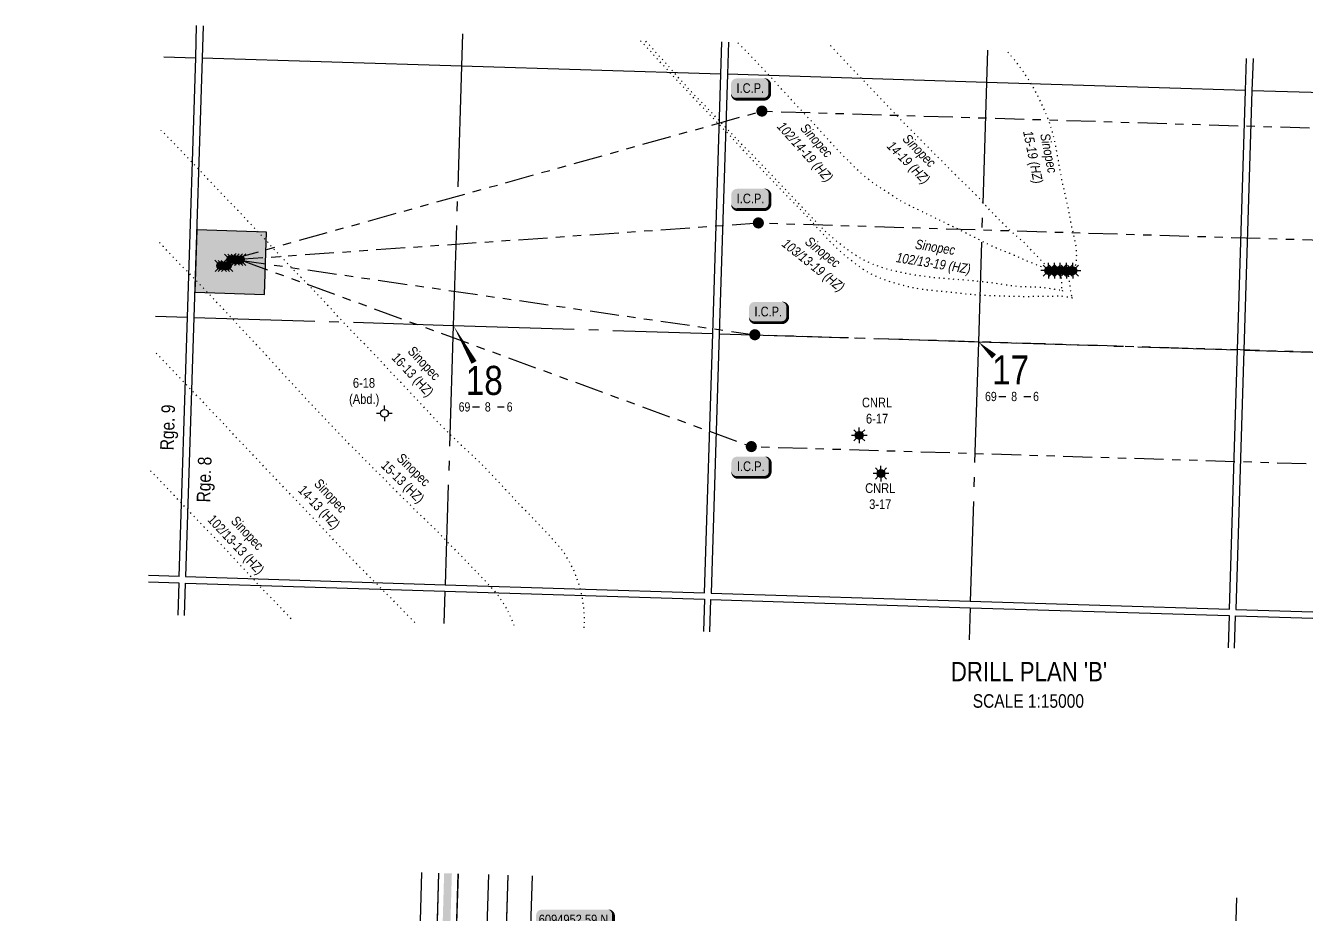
# Model space of a CAD drawing. Extents: x 353684 to 362846, y 6089656 to 6096169.
# Drawn here: x 357440 to 358764, y 6095050 to 6095968 of the extents above; entities that cross this region are included whole.
import ezdxf
from ezdxf.enums import TextEntityAlignment as Align

# ---------------------------------------------------------------- set-up
doc = ezdxf.new("R2010")
doc.units = 0
doc.header["$LTSCALE"] = 5
for name, pattern in [('foc-DOT', [1, 0.2, -0.8]), ('foc-DRILLPATH', [14.75, 6, -1.75, 1.75, -1.75, 1.75, -1.75]), ('foc-QUARTERLINE', [33, 25, -3, 2, -3])]:
    doc.linetypes.add(name, pattern=pattern)
for name, color, linetype in [('10', 1, 'Continuous'), ('9', 3, 'Continuous'), ('ABADATA-DRILL', 8, 'foc-DOT'), ('ABADATA-DRILL-T', 8, 'Continuous'), ('AS-ROADS', 254, 'Continuous'), ('C-RW', 13, 'Continuous'), ('CG-NOTES', 7, 'Continuous'), ('D-TXT', 6, 'Continuous'), ('DETAIL-T', 7, 'Continuous'), ('DRILL-T', 8, 'Continuous'), ('F-RW', 190, 'Continuous'), ('L-MON', 1, 'Continuous'), ('L-QSEC', 8, 'foc-QUARTERLINE'), ('L-SEC', 7, 'Continuous'), ('L-SECLBL', 7, 'Continuous'), ('P-PDRILLPATH', 12, 'foc-DRILLPATH'), ('P-PROPOSED', 10, 'Continuous'), ('P-PROPOSED-H', 21, 'Continuous')]:
    doc.layers.add(name, color=color, linetype=linetype)
doc.styles.add('80', font='ARIALN.TTF', dxfattribs={"height": 10})
doc.styles.add('80CG', font='ARIALN.TTF', dxfattribs={"height": 10})
doc.styles.add('80L', font='ARIALN.TTF', dxfattribs={"height": 10})
doc.styles.add('SIMPLEX', font='ARIALN.TTF')

# ---------------------------------------------------------------- blocks, each defined once
blk = doc.blocks.new('WC')
at = {"layer": 'L-MON'}
h = blk.add_hatch(color=255, dxfattribs=at)
h.dxf.hatch_style = 1
edge = h.paths.add_edge_path()
edge.add_arc((0, 0), 0.9, 0, 360)
at = {"layer": 'L-MON', "color": 240, "flags": 128}
for points in [[(-0.62, 0.5), (-1.23, 1.12)], [(0.52, 0.61), (1.13, 1.21)], [(-1.18, -1.18), (-0.56, -0.57)], [(1.16, -1.18), (0.56, -0.57)]]:
    blk.add_lwpolyline(points, dxfattribs=at)
at = {"layer": 'L-MON', "color": 240}
for radius in [0.8, 0.373]:
    blk.add_circle((0, 0), radius, dxfattribs=at)
blk = doc.blocks.new('plbh')
at = {"layer": 'L-MON'}
h = blk.add_hatch(color=255, dxfattribs=at)
h.dxf.hatch_style = 1
edge = h.paths.add_edge_path()
edge.add_arc((0, 0), 1.16, 0, 360)
h = blk.add_hatch(color=256, dxfattribs=at)
h.dxf.hatch_style = 1
h.paths.add_polyline_path([(-0.96, 0, 1), (0.96, 0, 1)])
h.paths.add_polyline_path([(0.91, 0, -1), (-0.91, 0, -1)], flags=16)
h.paths.add_polyline_path([(0.45, 0, -1), (-0.45, 0, -1)], flags=0)
h = blk.add_hatch(color=256, dxfattribs=at)
h.dxf.hatch_style = 1
h.paths.add_polyline_path([(-0.45, 0, 1), (0.45, 0, 1)])
h.paths.add_polyline_path([(0.4, 0, -1), (-0.4, 0, -1)], flags=16)
at = {"layer": 'L-MON', "color": 240}
for radius in [0.96, 0.91, 0.45, 0.4]:
    blk.add_circle((0, 0), radius, dxfattribs=at)
blk = doc.blocks.new('GAS')
h = blk.add_hatch(color=255)
h.dxf.hatch_style = 1
edge = h.paths.add_edge_path()
edge.add_arc((0, 0), 0.9, 0, 360)
for p, q in [((-0.81, 0), (-1.62, 0)), ((-0.57, 0.57), (-1.14, 1.14)), ((0, 0.81), (0, 1.62)), ((0.57, 0.57), (1.14, 1.14)), ((1.62, 0), (0.81, 0)), ((-0.57, -0.57), (-1.14, -1.14)), ((0, -0.81), (0, -1.62)), ((1.14, -1.14), (0.57, -0.57))]:
    blk.add_line(p, q)
blk.add_circle((0, 0), 0.8)
blk = doc.blocks.new('Gabd')
for p, q in [((-0.81, 0), (-1.62, 0)), ((0, 0.81), (0, 1.62)), ((1.62, 0), (0.81, 0)), ((0, -0.81), (0, -1.62))]:
    blk.add_line(p, q)
blk.add_circle((0, 0), 0.8)
blk = doc.blocks.new('L-SECLBL')
at = {"layer": '9', "color": 7}
for p, q in [((-5.1, -27.8), (-12.3, -27.8)), ((20.7, -27.8), (13.5, -27.8))]:
    blk.add_line(p, q, dxfattribs=at)
at = {"layer": '10', "color": 2, "style": 'SIMPLEX'}
blk.add_attdef('SEC', text='', height=30, dxfattribs=at).set_placement((0, 0), align=Align.MIDDLE)
at = {"layer": '10', "color": 5, "style": '80L'}
blk.add_attdef('TWP', text='', height=9.5, dxfattribs=at).set_placement((-14.4, -27.4), align=Align.MIDDLE_RIGHT)
blk.add_attdef('RGE', text='', height=9.5, dxfattribs=at).set_placement((3.6, -27.4), align=Align.MIDDLE_CENTER)
blk.add_attdef('MER', text='', height=9.5, dxfattribs=at).set_placement((23.2, -27.4), align=Align.MIDDLE_LEFT)
blk = doc.blocks.new('*U69')
h = blk.add_hatch(color=254)
edge = h.paths.add_edge_path()
edge.add_line((-14, -11.5), (14, -11.5))
edge.add_arc((14, -5.5), 6, 270, 360)
edge.add_line((20, -5.5), (20, 4))
edge.add_arc((14, 4), 6, 0, 90)
edge.add_line((14, 10), (-14, 10))
edge.add_arc((-14, 4), 6, 90, 180)
edge.add_line((-20, 4), (-20, -5.5))
edge.add_arc((-14, -5.5), 6, 180, 270)
at = {"color": 1, "flags": 128}
blk.add_lwpolyline([(-18.6, -4.6, 0, 10, 0), (0, 0, 5, 5, 0)], format="xyseb", dxfattribs=at)
blk.add_lwpolyline([(-14, -11.5, 3, 3, 0), (14, -11.5, 3, 3, 0.414214), (20, -5.5, 3, 3, 0), (20, 4, 3, 0, 0.414214), (14, 10, 0, 0, 0), (-14, 10, 0, 0, 0.414214), (-20, 4, 0, 0, 0), (-20, -5.5, 0, 3, 0.414214)], format="xyseb", close=True, dxfattribs=at)
at = {"color": 1, "style": '80'}
blk.add_attdef('ENTER_TEXT_001', (-36, -5), '', height=10, dxfattribs=at)
blk = doc.blocks.new('*U86')
h = blk.add_hatch(color=254)
edge = h.paths.add_edge_path()
edge.add_line((-34, -28.5), (34, -28.5))
edge.add_arc((34, -22.5), 6, 270, 360)
edge.add_line((40, -22.5), (40, 21))
edge.add_arc((34, 21), 6, 0, 90)
edge.add_line((34, 27), (-34, 27))
edge.add_arc((-34, 21), 6, 90, 180)
edge.add_line((-40, 21), (-40, -22.5))
edge.add_arc((-34, -22.5), 6, 180, 270)
at = {"color": 1, "flags": 128}
blk.add_lwpolyline([(-34, -28.5, 3, 3, 0), (34, -28.5, 3, 3, 0.414214), (40, -22.5, 3, 3, 0), (40, 21, 3, 0, 0.414214), (34, 27, 0, 0, 0), (-34, 27, 0, 0, 0.414214), (-40, 21, 0, 0, 0), (-40, -22.5, 0, 3, 0.414214)], format="xyseb", close=True, dxfattribs=at)
blk.add_lwpolyline([(-144.8, -75.3, 0, 10, 0), (0, 0, 5, 5, 0)], format="xyseb", dxfattribs=at)
at = {"color": 1, "style": '80'}
blk.add_attdef('ENTER_TEXT_001', (-36, -5), '', height=10, dxfattribs=at)

msp = doc.modelspace()

# ---------------------------------------------------------------- hatches: boundary and pattern name
at = {"layer": 'P-PROPOSED-H'}
h = msp.add_hatch(color=256, dxfattribs=at)
h.dxf.hatch_style = 1
h.paths.add_polyline_path([(357615.1, 6095692.874), (357687.279, 6095690.597), (357689.311, 6095755.082), (357617.133, 6095757.359)])

# ---------------------------------------------------------------- linework, layer by layer
at = {"layer": 'ABADATA-DRILL', "flags": 128}
for points in [[(358516.777, 6095715.278), (358516.777, 6095715.278), (358516.778, 6095715.298), (358516.752, 6095715.322), (358516.698, 6095715.407), (358516.673, 6095715.574), (358516.621, 6095715.723), (358516.69, 6095715.68), (358516.659, 6095715.351), (358516.479, 6095715.127), (358516.31, 6095715.052), (358516.056, 6095714.946), (358515.83, 6095714.857), (358515.678, 6095714.795), (358515.675, 6095714.812), (358515.772, 6095714.899), (358515.841, 6095714.98), (358515.963, 6095715.146), (358516.088, 6095715.306), (358516.22, 6095715.488), (358516.321, 6095715.745), (358516.365, 6095715.974), (358516.388, 6095715.95), (358516.418, 6095715.756), (358516.494, 6095715.19), (358516.671, 6095714.11), (358516.999, 6095712.856), (358517.223, 6095712.246), (358517.464, 6095711.624), (358517.712, 6095710.916), (358517.95, 6095710.102), (358518.127, 6095709.263), (358518.241, 6095708.532), (358518.358, 6095707.791), (358518.485, 6095706.927), (358518.637, 6095706.028), (358518.793, 6095705.16), (358518.926, 6095704.275), (358519.007, 6095703.349), (358519.038, 6095702.398), (358519.095, 6095701.469), (358519.258, 6095700.58), (358519.447, 6095699.687), (358519.593, 6095698.712), (358519.73, 6095697.764), (358519.867, 6095696.909), (358520.022, 6095696.081), (358520.223, 6095695.271), (358520.438, 6095694.447), (358520.619, 6095693.617), (358520.739, 6095692.76), (358520.838, 6095691.896), (358520.96, 6095691.092), (358521.069, 6095690.292), (358521.162, 6095689.442), (358521.255, 6095688.662), (358521.347, 6095688.079), (358521.447, 6095687.655), (358521.576, 6095687.418), (358521.744, 6095687.349), (358521.942, 6095687.28), (358522.124, 6095687.131), (358522.242, 6095686.96), (358522.278, 6095686.826), (358522.231, 6095686.711), (358522.165, 6095686.636), (358522.099, 6095686.541), (358522.124, 6095686.487), (358522.198, 6095686.488), (358522.2, 6095686.475), (358522.126, 6095686.427), (358522.082, 6095686.422), (358522.087, 6095686.475), (358522.163, 6095686.549), (358522.159, 6095686.526), (358522.089, 6095686.435), (358522.294, 6095686.485), (358522.336, 6095686.537), (358522.336, 6095686.541), (358522.304, 6095686.595), (358522.22, 6095686.688), (358522.138, 6095686.824), (358522.072, 6095686.949), (358521.964, 6095687.029), (358521.756, 6095687.089), (358521.434, 6095687.142), (358521.006, 6095687.192), (358520.467, 6095687.242), (358519.862, 6095687.311), (358519.169, 6095687.426), (358518.323, 6095687.583), (358517.345, 6095687.773), (358516.252, 6095688.001), (358515.049, 6095688.245), (358513.702, 6095688.477), (358512.237, 6095688.656), (358510.662, 6095688.755), (358508.999, 6095688.78), (358507.187, 6095688.75), (358505.254, 6095688.68), (358503.224, 6095688.603), (358501.087, 6095688.53), (358498.895, 6095688.481), (358496.604, 6095688.476), (358494.19, 6095688.515), (358491.714, 6095688.562), (358489.183, 6095688.574), (358486.631, 6095688.533), (358484.015, 6095688.488), (358481.344, 6095688.418), (358478.613, 6095688.32), (358475.826, 6095688.246), (358472.968, 6095688.235), (358470.142, 6095688.294), (358464.808, 6095688.456), (358463.148, 6095688.508), (358460.259, 6095688.578), (358457.323, 6095688.626), (358454.383, 6095688.684), (358451.348, 6095688.772), (358448.273, 6095688.882), (358445.201, 6095688.991), (358442.133, 6095689.096), (358439.045, 6095689.199), (358435.897, 6095689.31), (358432.779, 6095689.418), (358429.638, 6095689.536), (358426.558, 6095689.695), (358423.41, 6095689.92), (358420.26, 6095690.191), (358417.098, 6095690.51), (358410.803, 6095691.186), (358407.625, 6095691.519), (358404.461, 6095691.851), (358401.267, 6095692.197), (358398.142, 6095692.534), (358395.008, 6095692.859), (358391.799, 6095693.186), (358388.601, 6095693.502), (358385.416, 6095693.815), (358382.221, 6095694.138), (358379.039, 6095694.45), (358372.631, 6095695.14), (358366.284, 6095695.992), (358359.95, 6095697.033), (358353.703, 6095698.271), (358347.496, 6095699.759), (358341.289, 6095701.443), (358335.222, 6095703.252), (358329.175, 6095705.275), (358323.19, 6095707.559), (358320.228, 6095708.819), (358317.318, 6095710.147), (358311.637, 6095713.105), (358306.239, 6095716.458), (358300.98, 6095720.104), (358295.864, 6095723.875), (358290.909, 6095727.851), (358286.052, 6095731.978), (358281.253, 6095736.149), (358276.55, 6095740.528), (358272.013, 6095745.098), (358267.588, 6095749.721), (358263.19, 6095754.357), (358258.869, 6095759.104), (358254.629, 6095763.892), (358250.323, 6095768.668), (358245.952, 6095773.323), (358237.076, 6095782.474), (358232.609, 6095787.058), (358228.174, 6095791.659), (358223.735, 6095796.273), (358219.312, 6095800.863), (358214.871, 6095805.5), (358210.462, 6095810.086), (358205.989, 6095814.681), (358201.524, 6095819.292), (358197.095, 6095823.899), (358192.611, 6095828.561), (358188.203, 6095833.18), (358183.81, 6095837.883), (358179.466, 6095842.624), (358175.128, 6095847.368), (358170.775, 6095852.075), (358166.489, 6095856.638), (358162.031, 6095861.279), (358157.586, 6095865.896), (358153.125, 6095870.554), (358148.747, 6095875.096), (358144.341, 6095879.679), (358139.946, 6095884.304), (358135.522, 6095888.954), (358131.052, 6095893.616), (358126.683, 6095898.237), (358122.276, 6095902.89), (358117.852, 6095907.547), (358113.501, 6095912.188), (358109.132, 6095916.9), (358104.75, 6095921.615), (358100.401, 6095926.333), (358096.079, 6095931.046), (358091.714, 6095935.781), (358087.379, 6095940.499), (358083.033, 6095945.203), (358078.631, 6095949.899), (358074.495, 6095954.313)], [(358510.077, 6095715.412), (358510.077, 6095715.412), (358510.088, 6095715.442), (358510.099, 6095715.475), (358510.091, 6095715.542), (358510.067, 6095715.716), (358510.016, 6095715.908), (358509.888, 6095716.098), (358509.742, 6095716.31), (358509.616, 6095716.44), (358509.491, 6095716.411), (358509.416, 6095716.253), (358509.338, 6095715.985), (358509.3, 6095715.73), (358509.378, 6095715.554), (358509.548, 6095715.355), (358509.808, 6095715.107), (358510.002, 6095714.911), (358510.103, 6095714.841), (358510.158, 6095714.809), (358510.175, 6095714.799), (358510.214, 6095714.781), (358510.25, 6095714.76), (358510.289, 6095714.722), (358510.324, 6095714.647), (358510.356, 6095714.5), (358510.392, 6095714.272), (358510.416, 6095713.974), (358510.434, 6095713.59), (358510.457, 6095713.136), (358510.502, 6095712.564), (358510.554, 6095711.872), (358510.612, 6095711.15), (358510.653, 6095710.432), (358510.638, 6095709.642), (358510.61, 6095708.849), (358510.606, 6095708.089), (358510.636, 6095707.341), (358510.653, 6095706.59), (358510.656, 6095705.816), (358510.671, 6095705.042), (358510.711, 6095704.27), (358510.78, 6095703.501), (358510.861, 6095702.772), (358510.96, 6095702.101), (358511.05, 6095701.455), (358511.07, 6095700.801), (358511.042, 6095700.115), (358511.028, 6095699.348), (358511.043, 6095698.547), (358511.085, 6095697.759), (358511.101, 6095696.998), (358511.118, 6095696.354), (358511.172, 6095695.845), (358511.252, 6095695.416), (358511.36, 6095695.139), (358511.497, 6095695.028), (358511.64, 6095694.9), (358511.772, 6095694.659), (358511.896, 6095694.362), (358512.026, 6095694.128), (358512.165, 6095693.977), (358512.299, 6095693.899), (358512.428, 6095693.878), (358512.478, 6095693.967), (358512.496, 6095694.12), (358512.39, 6095694.26), (358512.238, 6095694.298), (358512.122, 6095694.335), (358512.08, 6095694.48), (358512.099, 6095694.652), (358511.904, 6095694.825), (358511.547, 6095694.906), (358511.358, 6095694.846), (358511.335, 6095694.75), (358511.352, 6095694.666), (358511.343, 6095694.593), (358511.376, 6095694.575), (358511.442, 6095694.646), (358511.443, 6095694.699), (358511.393, 6095694.671), (358511.351, 6095694.616), (358511.339, 6095694.563), (358511.339, 6095694.549), (358511.354, 6095694.606), (358511.4, 6095694.711), (358511.477, 6095694.825), (358511.534, 6095694.82), (358511.572, 6095694.769), (358511.575, 6095694.762), (358511.572, 6095694.762), (358511.492, 6095694.775), (358511.3, 6095694.791), (358511.01, 6095694.823), (358510.655, 6095694.881), (358510.18, 6095694.942), (358509.586, 6095695.014), (358508.915, 6095695.122), (358508.17, 6095695.278), (358507.318, 6095695.455), (358506.33, 6095695.626), (358505.224, 6095695.777), (358504.011, 6095695.905), (358502.695, 6095696.056), (358501.291, 6095696.266), (358499.854, 6095696.508), (358498.294, 6095696.757), (358496.644, 6095696.988), (358494.88, 6095697.197), (358493.048, 6095697.387), (358491.16, 6095697.576), (358489.234, 6095697.749), (358487.274, 6095697.884), (358485.227, 6095697.994), (358480.372, 6095698.259), (358480.003, 6095698.28), (358477.788, 6095698.363), (358475.608, 6095698.417), (358473.426, 6095698.475), (358471.26, 6095698.536), (358469.105, 6095698.637), (358466.992, 6095698.783), (358464.826, 6095698.94), (358462.644, 6095699.115), (358460.39, 6095699.339), (358458.22, 6095699.58), (358455.958, 6095699.877), (358453.661, 6095700.235), (358451.193, 6095700.659), (358448.543, 6095701.142), (358445.817, 6095701.62), (358443.042, 6095702.027), (358440.224, 6095702.361), (358437.392, 6095702.663), (358434.517, 6095702.98), (358431.61, 6095703.317), (358428.662, 6095703.666), (358425.722, 6095704.007), (358422.674, 6095704.346), (358419.593, 6095704.682), (358416.977, 6095704.953), (358413.818, 6095705.245), (358410.634, 6095705.495), (358407.462, 6095705.714), (358404.288, 6095705.933), (358397.959, 6095706.38), (358391.604, 6095706.871), (358385.293, 6095707.375), (358379.008, 6095707.944), (358372.46, 6095708.759), (358366.101, 6095709.73), (358359.764, 6095710.698), (358353.42, 6095711.72), (358347.113, 6095712.88), (358340.793, 6095714.161), (358334.526, 6095715.64), (358328.328, 6095717.394), (358322.278, 6095719.417), (358316.38, 6095721.721), (358310.61, 6095724.282), (358304.966, 6095727.146), (358299.496, 6095730.312), (358294.194, 6095733.758), (358289.083, 6095737.463), (358284.088, 6095741.333), (358279.26, 6095745.226), (358274.313, 6095749.358), (358269.529, 6095753.489), (358264.86, 6095757.764), (358260.4, 6095762.241), (358256.071, 6095766.835), (358251.749, 6095771.449), (358247.413, 6095776.049), (358243.057, 6095780.62), (358238.711, 6095785.215), (358234.383, 6095789.832), (358230.04, 6095794.426), (358225.701, 6095799.013), (358221.355, 6095803.614), (358217.012, 6095808.205), (358212.666, 6095812.789), (358208.299, 6095817.347), (358203.932, 6095821.902), (358199.563, 6095826.484), (358195.169, 6095831.033), (358190.737, 6095835.556), (358186.289, 6095840.057), (358181.846, 6095844.538), (358177.329, 6095849.114), (358172.844, 6095853.723), (358168.437, 6095858.379), (358164.083, 6095863.033), (358159.696, 6095867.699), (358155.265, 6095872.362), (358150.817, 6095876.986), (358146.339, 6095881.608), (358141.869, 6095886.193), (358137.387, 6095890.801), (358132.895, 6095895.414), (358128.433, 6095900.038), (358124.078, 6095904.746), (358119.798, 6095909.545), (358115.572, 6095914.349), (358111.314, 6095919.177), (358107.067, 6095923.962), (358102.801, 6095928.74), (358098.447, 6095933.512), (358094.117, 6095938.179), (358089.802, 6095942.905), (358085.519, 6095947.708), (358081.257, 6095952.523), (358079.842, 6095954.147)], [(358503.422, 6095715.619), (358503.422, 6095715.619), (358503.469, 6095715.608), (358503.492, 6095715.614), (358503.499, 6095715.63), (358503.504, 6095715.674), (358503.502, 6095715.727), (358503.51, 6095715.777), (358503.528, 6095716.03), (358503.522, 6095716.147), (358503.529, 6095716.25), (358503.54, 6095716.303), (358503.54, 6095716.306), (358503.53, 6095716.286), (358503.512, 6095716.26), (358503.434, 6095716.223), (358503.302, 6095716.157), (358503.154, 6095716.095), (358502.998, 6095716.043), (358502.827, 6095715.901), (358502.714, 6095715.675), (358502.686, 6095715.532), (358502.669, 6095715.429), (358502.659, 6095715.313), (358502.656, 6095715.213), (358502.66, 6095715.126), (358502.675, 6095715.082), (358502.7, 6095715.012), (358502.733, 6095714.894), (358502.768, 6095714.733), (358502.776, 6095714.362), (358502.762, 6095714.026), (358502.765, 6095713.896), (358502.761, 6095713.766), (358502.762, 6095713.599), (358502.766, 6095713.396), (358502.775, 6095712.932), (358502.773, 6095712.451), (358502.773, 6095712.231), (358502.777, 6095712.031), (358502.785, 6095711.637), (358502.798, 6095711.434), (358502.806, 6095711.257), (358502.815, 6095710.996), (358502.82, 6095710.829), (358502.847, 6095710.735), (358503.068, 6095710.665), (358503.235, 6095710.796), (358503.264, 6095710.855), (358503.323, 6095711.034), (358503.431, 6095711.28), (358503.471, 6095711.399), (358503.481, 6095711.502), (358503.483, 6095711.579), (358503.478, 6095711.619), (358503.495, 6095711.642), (358503.541, 6095711.63), (358503.611, 6095711.602), (358503.693, 6095711.586), (358503.783, 6095711.58), (358503.884, 6095711.606), (358503.986, 6095711.663), (358504.084, 6095711.697), (358504.187, 6095711.694), (358504.26, 6095711.681), (358504.333, 6095711.659), (358504.424, 6095711.69), (358504.495, 6095711.714), (358504.496, 6095711.654), (358504.444, 6095711.579), (358504.362, 6095711.542), (358504.269, 6095711.544), (358504.187, 6095711.58), (358504.108, 6095711.609), (358504.032, 6095711.649), (358503.954, 6095711.708), (358503.866, 6095711.774), (358503.769, 6095711.88), (358503.691, 6095712.033), (358503.639, 6095712.208), (358503.607, 6095712.335), (358503.58, 6095712.323), (358503.505, 6095712.159), (358503.395, 6095711.949), (358503.287, 6095711.802), (358503.187, 6095711.718), (358503.099, 6095711.674), (358503.098, 6095711.634), (358503.199, 6095711.548), (358503.335, 6095711.427), (358503.492, 6095711.315), (358503.626, 6095711.234), (358503.721, 6095711.188), (358503.796, 6095711.146), (358503.921, 6095711.068), (358503.964, 6095711.05), (358503.997, 6095711.059), (358504.039, 6095711.101), (358504.09, 6095711.16), (358504.152, 6095711.218), (358504.223, 6095711.236), (358504.292, 6095711.214), (358504.355, 6095711.188), (358504.405, 6095711.183), (358504.432, 6095711.199), (358504.446, 6095711.239), (358504.479, 6095711.308), (358504.528, 6095711.4), (358504.585, 6095711.505), (358504.61, 6095711.557), (358504.599, 6095711.641), (358504.539, 6095711.739), (358504.393, 6095711.891), (358504.206, 6095712.073), (358504.001, 6095712.266), (358503.739, 6095712.415), (358503.42, 6095712.561), (358503.06, 6095712.776), (358502.721, 6095713.017), (358502.432, 6095713.263), (358502.1, 6095713.523), (358501.669, 6095713.817), (358501.126, 6095714.167), (358500.488, 6095714.57), (358499.738, 6095715.021), (358498.859, 6095715.492), (358497.843, 6095715.96), (358496.698, 6095716.453), (358495.445, 6095717.019), (358494.091, 6095717.648), (358492.624, 6095718.3), (358491.051, 6095718.973), (358489.383, 6095719.625), (358487.63, 6095720.28), (358485.807, 6095720.974), (358483.883, 6095721.728), (358481.873, 6095722.531), (358479.798, 6095723.366), (358477.675, 6095724.252), (358475.513, 6095725.2), (358473.304, 6095726.203), (358471.022, 6095727.251), (358468.69, 6095728.314), (358467.503, 6095728.838), (358466.503, 6095729.276), (358463.104, 6095730.769), (358462.482, 6095731.046), (358461.587, 6095731.43), (358460.121, 6095732.016), (358458.174, 6095732.757), (358457.719, 6095732.928), (358454.72, 6095734.096), (358453.442, 6095734.609), (358451.486, 6095735.397), (358451.044, 6095735.574), (358448.62, 6095736.54), (358446.186, 6095737.526), (358443.763, 6095738.546), (358441.352, 6095739.608), (358440.977, 6095739.78), (358438.952, 6095740.71), (358437.137, 6095741.563), (358436.29, 6095741.973), (358434.066, 6095743.06), (358431.554, 6095744.312), (358429.006, 6095745.609), (358426.403, 6095746.944), (358423.76, 6095748.293), (358423.183, 6095748.588), (358421.061, 6095749.655), (358418.309, 6095751.021), (358415.501, 6095752.396), (358412.659, 6095753.775), (358409.818, 6095755.188), (358406.962, 6095756.627), (358404.109, 6095758.074), (358401.255, 6095759.517), (358399.084, 6095760.591), (358396.207, 6095761.998), (358393.992, 6095763.065), (358393.312, 6095763.393), (358390.417, 6095764.777), (358384.648, 6095767.571), (358378.865, 6095770.359), (358373.062, 6095773.145), (358367.294, 6095775.962), (358361.518, 6095778.757), (358355.757, 6095781.591), (358350.042, 6095784.507), (358344.418, 6095787.594), (358338.947, 6095790.959), (358333.577, 6095794.478), (358328.208, 6095798.014), (358322.828, 6095801.537), (358317.504, 6095805.111), (358312.298, 6095808.882), (358307.281, 6095812.89), (358302.464, 6095817.132), (358297.836, 6095821.575), (358293.309, 6095826.121), (358288.779, 6095830.678), (358284.258, 6095835.234), (358279.779, 6095839.839), (358275.39, 6095844.538), (358271.097, 6095849.318), (358266.81, 6095854.1), (358262.473, 6095858.851), (358258.114, 6095863.573), (358253.748, 6095868.267), (358249.366, 6095872.97), (358244.993, 6095877.678), (358240.634, 6095882.386), (358236.249, 6095887.095), (358231.87, 6095891.804), (358227.507, 6095896.498), (358223.118, 6095901.207), (358218.797, 6095905.958), (358214.531, 6095910.766), (358210.235, 6095915.552), (358205.907, 6095920.299), (358201.473, 6095924.957), (358197.001, 6095929.568), (358192.125, 6095934.696), (358187.633, 6095939.308), (358183.123, 6095943.881), (358178.624, 6095948.456), (358175.969, 6095951.162)], [(358496.948, 6095716.155), (358496.948, 6095716.155), (358496.967, 6095716.108), (358497.013, 6095715.993), (358497.084, 6095715.804), (358497.168, 6095715.618), (358497.248, 6095715.499), (358497.28, 6095715.355), (358497.258, 6095715.185), (358497.224, 6095714.953), (358497.041, 6095714.865), (358496.68, 6095715.023), (358496.352, 6095715.22), (358496.162, 6095715.316), (358496.038, 6095715.317), (358495.887, 6095715.288), (358495.708, 6095715.2), (358495.643, 6095715.159), (358495.568, 6095715.108), (358495.503, 6095715.043), (358495.526, 6095715.042), (358495.706, 6095715.137), (358495.774, 6095715.168), (358495.906, 6095715.251), (358496.056, 6095715.359), (358496.217, 6095715.481), (358496.349, 6095715.647), (358496.397, 6095715.789), (358496.479, 6095715.973), (358496.627, 6095716.219), (358496.666, 6095716.298), (358496.772, 6095716.504), (358496.87, 6095716.641), (358497.016, 6095716.847), (358497.214, 6095717.081), (358497.31, 6095717.175), (358497.334, 6095717.314), (358497.337, 6095717.501), (358497.341, 6095717.731), (358497.267, 6095717.926), (358497.115, 6095718.091), (358497.08, 6095718.132), (358496.906, 6095718.334), (358496.738, 6095718.523), (358496.643, 6095718.676), (358496.529, 6095718.86), (358496.368, 6095718.951), (358496.239, 6095718.865), (358496.192, 6095718.767), (358496.21, 6095718.683), (358496.271, 6095718.624), (358496.456, 6095718.545), (358496.571, 6095718.398), (358496.612, 6095718.314), (358496.758, 6095718.192), (358496.79, 6095718.151), (358496.741, 6095718.059), (358496.692, 6095717.988), (358496.693, 6095718.124), (358496.707, 6095718.261), (358496.719, 6095718.337), (358496.723, 6095718.36), (358496.718, 6095718.404), (358496.709, 6095718.424), (358496.677, 6095718.462), (358496.577, 6095718.575), (358496.409, 6095718.763), (358496.193, 6095719.01), (358495.919, 6095719.312), (358495.61, 6095719.662), (358495.259, 6095720.063), (358494.863, 6095720.512), (358494.428, 6095721.016), (358493.939, 6095721.575), (358493.392, 6095722.222), (358492.752, 6095722.983), (358491.984, 6095723.824), (358491.082, 6095724.719), (358490.085, 6095725.677), (358489.04, 6095726.73), (358487.932, 6095727.882), (358486.74, 6095729.126), (358485.451, 6095730.457), (358484.077, 6095731.831), (358482.644, 6095733.273), (358481.187, 6095734.789), (358479.706, 6095736.392), (358478.177, 6095738.057), (358476.59, 6095739.764), (358474.931, 6095741.537), (358473.192, 6095743.332), (358471.363, 6095745.096), (358469.436, 6095746.814), (358467.434, 6095748.494), (358465.353, 6095750.203), (358463.237, 6095751.976), (358461.117, 6095753.833), (358459.012, 6095755.76), (358457.039, 6095757.599), (358453.921, 6095760.604), (358453.154, 6095761.372), (358453.044, 6095761.482), (358451.813, 6095762.737), (358449.687, 6095764.841), (358447.54, 6095766.882), (358445.413, 6095768.943), (358443.317, 6095771.036), (358441.236, 6095773.172), (358439.172, 6095775.337), (358437.13, 6095777.549), (358435.099, 6095779.796), (358433.058, 6095782.064), (358431.005, 6095784.343), (358428.922, 6095786.632), (358426.822, 6095788.929), (358424.686, 6095791.206), (358422.495, 6095793.462), (358420.263, 6095795.696), (358418.005, 6095797.921), (358415.73, 6095800.163), (358413.458, 6095802.398), (358411.18, 6095804.63), (358408.902, 6095806.879), (358406.615, 6095809.131), (358404.33, 6095811.377), (358402.039, 6095813.629), (358399.761, 6095815.881), (358397.494, 6095818.153), (358395.234, 6095820.431), (358392.971, 6095822.71), (358389.284, 6095826.413), (358388.447, 6095827.253), (358383.916, 6095831.806), (358379.386, 6095836.369), (358374.855, 6095840.926), (358370.332, 6095845.479), (358365.811, 6095850.029), (358361.291, 6095854.602), (358356.778, 6095859.168), (358352.271, 6095863.744), (358347.786, 6095868.346), (358343.327, 6095872.954), (358338.883, 6095877.595), (358334.442, 6095882.245), (358332.203, 6095884.556), (358329.956, 6095886.854), (358325.495, 6095891.475), (358321.067, 6095896.118), (358316.66, 6095900.785), (358312.254, 6095905.468), (358307.823, 6095910.108), (358303.365, 6095914.732), (358301.135, 6095917.046), (358298.91, 6095919.36), (358294.486, 6095924.01), (358290.103, 6095928.706), (358285.72, 6095933.401), (358283.522, 6095935.741), (358281.32, 6095938.08), (358279.126, 6095940.427), (358276.928, 6095942.77), (358272.514, 6095947.433), (358271.831, 6095948.157)], [(358523.431, 6095715.033), (358523.431, 6095715.033), (358523.443, 6095714.993), (358523.521, 6095714.92), (358523.688, 6095714.832), (358523.906, 6095714.748), (358524.138, 6095714.701), (358524.327, 6095714.682), (358524.44, 6095714.758), (358524.437, 6095714.882), (358524.261, 6095715.017), (358523.963, 6095715.2), (358523.665, 6095715.383), (358523.399, 6095715.501), (358523.047, 6095715.569), (358522.657, 6095715.574), (358522.371, 6095715.49), (358522.212, 6095715.408), (358522.11, 6095715.344), (358521.98, 6095715.235), (358521.936, 6095715.126), (358521.952, 6095714.996), (358522.028, 6095714.743), (358522.116, 6095714.581), (358522.204, 6095714.518), (358522.271, 6095714.519), (358522.316, 6095714.558), (358522.371, 6095714.613), (358522.449, 6095714.67), (358522.521, 6095714.735), (358522.594, 6095714.819), (358522.654, 6095714.934), (358522.712, 6095715.075), (358522.832, 6095715.305), (358522.941, 6095715.575), (358522.99, 6095715.771), (358523.046, 6095715.852), (358523.161, 6095715.995), (358523.199, 6095716.031), (358523.182, 6095716.038), (358523.187, 6095716.088), (358523.167, 6095716.079), (358523.098, 6095716.221), (358523.094, 6095716.434), (358523.199, 6095716.568), (358523.315, 6095716.351), (358523.348, 6095716.126), (358523.372, 6095716.035), (358523.409, 6095715.941), (358523.624, 6095715.661), (358523.881, 6095715.456), (358524.054, 6095715.337), (358524.133, 6095715.305), (358524.273, 6095715.41), (358524.2, 6095715.406), (358523.929, 6095715.298), (358523.938, 6095715.361), (358523.965, 6095715.38), (358523.993, 6095715.402), (358524.024, 6095715.458), (358524.028, 6095715.468), (358524.093, 6095715.619), (358524.193, 6095715.846), (358524.297, 6095716.177), (358524.384, 6095716.614), (358524.493, 6095717.111), (358524.629, 6095717.64), (358524.787, 6095718.199), (358524.959, 6095718.807), (358525.147, 6095719.498), (358525.367, 6095720.332), (358525.631, 6095721.311), (358525.892, 6095722.433), (358526.131, 6095723.663), (358526.322, 6095725.001), (358526.457, 6095726.438), (358526.543, 6095728.012), (358526.609, 6095729.721), (358526.667, 6095731.567), (358526.661, 6095733.511), (358526.567, 6095735.525), (358526.388, 6095737.599), (358526.141, 6095739.741), (358525.791, 6095741.999), (358525.346, 6095744.314), (358524.822, 6095746.755), (358524.268, 6095749.224), (358523.686, 6095751.736), (358523.081, 6095754.276), (358522.466, 6095756.887), (358521.859, 6095759.57), (358521.294, 6095762.329), (358520.764, 6095765.12), (358520.282, 6095767.727), (358519.298, 6095773.207), (358518.988, 6095775.027), (358518.433, 6095777.962), (358517.799, 6095780.87), (358517.136, 6095783.762), (358516.452, 6095786.658), (358515.784, 6095789.527), (358515.12, 6095792.412), (358514.441, 6095795.352), (358513.76, 6095798.321), (358513.099, 6095801.28), (358512.432, 6095804.289), (358511.785, 6095807.287), (358511.16, 6095810.364), (358510.556, 6095813.445), (358509.959, 6095816.558), (358509.379, 6095819.678), (358508.813, 6095822.804), (358508.264, 6095825.949), (358507.732, 6095829.117), (358507.205, 6095832.228), (358506.67, 6095835.4), (358506.278, 6095837.683), (358506.13, 6095838.515), (358505.55, 6095841.628), (358504.914, 6095844.756), (358504.224, 6095847.902), (358503.515, 6095851.035), (358502.768, 6095854.157), (358501.958, 6095857.267), (358501.09, 6095860.342), (358499.148, 6095866.409), (358496.979, 6095872.379), (358494.564, 6095878.364), (358492, 6095884.277), (358489.344, 6095890.116), (358486.522, 6095895.893), (358483.565, 6095901.511), (358480.465, 6095907.02), (358477.163, 6095912.456), (358473.647, 6095917.801), (358469.935, 6095923.059), (358466.101, 6095928.238), (358462.198, 6095933.325), (358458.124, 6095938.191), (358454.269, 6095942.438)], [(358017.61, 6095346.085), (358017.878, 6095349.734), (358017.948, 6095356.198), (358017.649, 6095362.591), (358017, 6095368.981), (358016.037, 6095375.355), (358014.778, 6095381.671), (358013.163, 6095387.898), (358011.246, 6095394.058), (358009.079, 6095400.119), (358006.617, 6095406.027), (358003.805, 6095411.831), (358000.636, 6095417.434), (357997.154, 6095422.823), (357993.37, 6095428.028), (357989.271, 6095433.023), (357988.373, 6095434.052), (357985.012, 6095437.783), (357980.665, 6095442.489), (357976.271, 6095447.213), (357971.822, 6095451.962), (357967.379, 6095456.601), (357962.852, 6095461.209), (357958.32, 6095465.764), (357953.804, 6095470.322), (357949.345, 6095474.985), (357944.992, 6095479.727), (357940.705, 6095484.438), (357936.379, 6095489.18), (357932.011, 6095493.883), (357927.65, 6095498.556), (357923.222, 6095503.265), (357918.766, 6095507.901), (357914.258, 6095512.492), (357909.695, 6095517.014), (357905.085, 6095521.545), (357900.395, 6095525.962), (357895.602, 6095530.278), (357890.796, 6095534.608), (357886.085, 6095539.012), (357881.533, 6095543.575), (357877.018, 6095548.152), (357872.404, 6095552.627), (357867.82, 6095557.153), (357863.372, 6095561.836), (357859.024, 6095566.512), (357854.64, 6095571.232), (357850.253, 6095575.946), (357845.859, 6095580.64), (357841.478, 6095585.367), (357837.128, 6095590.09), (357832.741, 6095594.807), (357828.317, 6095599.508), (357823.898, 6095604.18), (357819.483, 6095608.838), (357815.051, 6095613.513), (357810.633, 6095618.198), (357801.68, 6095627.671), (357797.244, 6095632.327), (357792.779, 6095637), (357788.273, 6095641.637), (357783.745, 6095646.226), (357779.235, 6095650.84), (357774.788, 6095655.476), (357770.377, 6095660.154), (357765.999, 6095664.847), (357761.628, 6095669.567), (357757.258, 6095674.287), (357752.895, 6095679.014), (357748.531, 6095683.743), (357744.12, 6095688.441), (357739.648, 6095693.108), (357735.195, 6095697.737), (357730.712, 6095702.374), (357726.199, 6095707.002), (357721.698, 6095711.596), (357717.225, 6095716.145), (357712.746, 6095720.799), (357708.305, 6095725.488), (357703.864, 6095730.18), (357699.44, 6095734.892), (357695.06, 6095739.612), (357690.713, 6095744.334), (357686.337, 6095749.088), (357681.967, 6095753.821), (357677.577, 6095758.542), (357673.182, 6095763.243), (357668.769, 6095767.964), (357664.379, 6095772.605), (357659.943, 6095777.24), (357655.575, 6095781.816), (357651.128, 6095786.432), (357646.676, 6095791.011), (357642.212, 6095795.621), (357637.792, 6095800.219), (357633.447, 6095804.818), (357629.089, 6095809.491), (357624.7, 6095814.162), (357620.285, 6095818.836), (357615.866, 6095823.495), (357611.428, 6095828.157), (357607.008, 6095832.805), (357602.569, 6095837.457), (357598.172, 6095842.051), (357593.774, 6095846.635), (357589.306, 6095851.242), (357584.805, 6095855.829), (357580.259, 6095860.364)], [(357945.274, 6095348.342), (357944.899, 6095349.5), (357942.564, 6095355.43), (357939.877, 6095361.288), (357936.871, 6095366.965), (357933.523, 6095372.497), (357929.928, 6095377.799), (357926.037, 6095382.908), (357921.809, 6095387.797), (357920.812, 6095388.875), (357917.374, 6095392.495), (357912.921, 6095397.118), (357908.494, 6095401.716), (357904.01, 6095406.33), (357899.53, 6095410.96), (357895.068, 6095415.623), (357890.578, 6095420.246), (357886.087, 6095424.84), (357881.616, 6095429.427), (357877.166, 6095434.052), (357872.743, 6095438.701), (357868.263, 6095443.341), (357863.704, 6095447.89), (357859.069, 6095452.361), (357854.411, 6095456.827), (357849.759, 6095461.276), (357845.096, 6095465.711), (357840.492, 6095470.229), (357835.993, 6095474.756), (357831.423, 6095479.282), (357826.822, 6095483.789), (357822.228, 6095488.293), (357817.714, 6095492.877), (357813.231, 6095497.521), (357808.713, 6095502.109), (357804.173, 6095506.637), (357799.586, 6095511.137), (357795.012, 6095515.63), (357790.477, 6095520.206), (357786.002, 6095524.785), (357781.487, 6095529.37), (357776.923, 6095533.946), (357772.394, 6095538.514), (357767.935, 6095543.16), (357763.503, 6095547.836), (357759.038, 6095552.502), (357754.565, 6095557.162), (357750.097, 6095561.838), (357745.638, 6095566.497), (357741.184, 6095571.117), (357736.739, 6095575.772), (357732.351, 6095580.483), (357728.002, 6095585.232), (357723.656, 6095589.978), (357719.263, 6095594.722), (357714.876, 6095599.426), (357710.518, 6095604.142), (357706.213, 6095608.91), (357701.891, 6095613.692), (357697.562, 6095618.454), (357693.234, 6095623.226), (357688.908, 6095627.985), (357684.562, 6095632.734), (357680.188, 6095637.434), (357675.75, 6095642.13), (357671.305, 6095646.809), (357666.907, 6095651.496), (357662.53, 6095656.213), (357658.165, 6095660.906), (357653.772, 6095665.624), (357649.403, 6095670.293), (357645.005, 6095674.984), (357640.571, 6095679.68), (357636.145, 6095684.345), (357631.721, 6095689.033), (357627.311, 6095693.684), (357622.863, 6095698.347), (357618.397, 6095703.006), (357613.937, 6095707.646), (357609.454, 6095712.273), (357604.92, 6095716.881), (357600.378, 6095721.446), (357595.881, 6095726.05), (357591.474, 6095730.671), (357587.05, 6095735.376), (357582.657, 6095740.104), (357578.29, 6095744.84), (357577.013, 6095746.23)], [(358503.422, 6095715.619), (358503.422, 6095715.619), (358503.472, 6095715.608), (358503.495, 6095715.611), (358503.503, 6095715.63), (358503.507, 6095715.674), (358503.506, 6095715.727), (358503.514, 6095715.777), (358503.535, 6095716.029), (358503.525, 6095716.146), (358503.532, 6095716.25), (358503.543, 6095716.299), (358503.544, 6095716.306), (358503.536, 6095716.286), (358503.516, 6095716.26), (358503.441, 6095716.222), (358503.306, 6095716.157), (358503.157, 6095716.095), (358503.002, 6095716.039), (358502.834, 6095715.901), (358502.717, 6095715.675), (358502.689, 6095715.532), (358502.673, 6095715.429), (358502.666, 6095715.313), (358502.659, 6095715.21), (358502.666, 6095715.126), (358502.678, 6095715.082), (358502.703, 6095715.008), (358502.736, 6095714.894), (358502.771, 6095714.733), (358502.779, 6095714.362), (358502.766, 6095714.026), (358502.768, 6095713.896), (358502.764, 6095713.766), (358502.766, 6095713.596), (358502.769, 6095713.395), (358502.778, 6095712.932), (358502.78, 6095712.451), (358502.78, 6095712.231), (358502.78, 6095712.031), (358502.788, 6095711.634), (358502.802, 6095711.433), (358502.809, 6095711.253), (358502.818, 6095710.996), (358502.826, 6095710.829), (358502.85, 6095710.735), (358503.071, 6095710.665), (358503.242, 6095710.796), (358503.271, 6095710.855), (358503.326, 6095711.034), (358503.434, 6095711.28), (358503.474, 6095711.399), (358503.484, 6095711.502), (358503.486, 6095711.579), (358503.481, 6095711.619), (358503.498, 6095711.638), (358503.545, 6095711.63), (358503.614, 6095711.602), (358503.697, 6095711.582), (358503.79, 6095711.579), (358503.888, 6095711.606), (358503.989, 6095711.663), (358504.094, 6095711.697), (358504.19, 6095711.697), (358504.263, 6095711.681), (358504.336, 6095711.662), (358504.43, 6095711.689), (358504.501, 6095711.714), (358504.499, 6095711.657), (358504.447, 6095711.579), (358504.369, 6095711.541), (358504.276, 6095711.544), (358504.19, 6095711.58), (358504.111, 6095711.613), (358504.036, 6095711.648), (358503.958, 6095711.711), (358503.87, 6095711.777), (358503.773, 6095711.88), (358503.697, 6095712.036), (358503.646, 6095712.211), (358503.61, 6095712.335), (358503.586, 6095712.323), (358503.508, 6095712.158), (358503.398, 6095711.948), (358503.29, 6095711.805), (358503.191, 6095711.721), (358503.103, 6095711.678), (358503.101, 6095711.634), (358503.202, 6095711.548), (358503.342, 6095711.43), (358503.495, 6095711.315), (358503.629, 6095711.238), (358503.725, 6095711.191), (358503.803, 6095711.149), (358503.924, 6095711.068), (358503.97, 6095711.05), (358504.001, 6095711.059), (358504.042, 6095711.101), (358504.097, 6095711.163), (358504.156, 6095711.221), (358504.226, 6095711.239), (358504.296, 6095711.217), (358504.358, 6095711.188), (358504.408, 6095711.183), (358504.438, 6095711.199), (358504.453, 6095711.239), (358504.482, 6095711.308), (358504.531, 6095711.4), (358504.588, 6095711.504), (358504.645, 6095711.616), (358504.699, 6095711.738), (358504.769, 6095711.866), (358504.846, 6095711.987), (358504.92, 6095712.108), (358504.994, 6095712.222), (358505.067, 6095712.333), (358505.134, 6095712.435), (358505.204, 6095712.542), (358505.281, 6095712.663), (358505.369, 6095712.811), (358505.462, 6095713.001), (358505.553, 6095713.152), (358505.639, 6095713.223), (358505.73, 6095713.273), (358505.822, 6095713.33), (358505.914, 6095713.401), (358506.004, 6095713.481), (358506.076, 6095713.566), (358506.146, 6095713.664), (358506.186, 6095713.776), (358506.207, 6095713.899), (358506.237, 6095714.024), (358506.284, 6095714.146), (358506.335, 6095714.271), (358506.376, 6095714.413), (358506.404, 6095714.556)], [(357842.447, 6095351.55), (357841.5, 6095352.55), (357837.037, 6095357.183), (357832.557, 6095361.816), (357828.082, 6095366.483), (357823.592, 6095371.1), (357819.043, 6095375.659), (357814.467, 6095380.198), (357809.891, 6095384.748), (357805.308, 6095389.295), (357800.742, 6095393.821), (357796.197, 6095398.389), (357791.685, 6095402.974), (357787.154, 6095407.552), (357782.608, 6095412.114), (357778.057, 6095416.687), (357773.573, 6095421.313), (357769.124, 6095425.966), (357764.634, 6095430.57), (357760.224, 6095435.191), (357755.83, 6095439.918), (357751.466, 6095444.611), (357747.075, 6095449.335), (357742.678, 6095454.046), (357738.247, 6095458.751), (357733.839, 6095463.432), (357729.414, 6095468.114), (357724.952, 6095472.774), (357720.476, 6095477.407), (357715.998, 6095482.004), (357711.508, 6095486.627), (357707.066, 6095491.296), (357702.667, 6095495.947), (357698.197, 6095500.587), (357693.724, 6095505.223), (357689.322, 6095509.868), (357684.97, 6095514.537), (357680.623, 6095519.27), (357676.227, 6095524.007), (357671.759, 6095528.694), (357667.258, 6095533.298), (357662.817, 6095537.893), (357658.418, 6095542.561), (357654.052, 6095547.287), (357649.728, 6095552.002), (357645.33, 6095556.713), (357640.891, 6095561.352), (357636.404, 6095565.976), (357632.004, 6095570.61), (357627.598, 6095575.331), (357623.173, 6095580.019), (357618.734, 6095584.675), (357614.247, 6095589.292), (357609.75, 6095593.926), (357605.289, 6095598.609), (357600.831, 6095603.285), (357596.355, 6095607.958), (357591.906, 6095612.604), (357587.485, 6095617.208), (357583.03, 6095621.874), (357578.612, 6095626.549), (357574.267, 6095631.225), (357573.371, 6095632.178)], [(357714.763, 6095355.534), (357713.772, 6095356.567), (357709.343, 6095361.232), (357704.909, 6095365.847), (357700.422, 6095370.447), (357695.935, 6095375.057), (357691.445, 6095379.681), (357686.927, 6095384.279), (357682.478, 6095388.932), (357678.118, 6095393.668), (357673.763, 6095398.431), (357669.445, 6095403.112), (357665.061, 6095407.836), (357660.68, 6095412.536), (357656.267, 6095417.261), (357651.883, 6095421.972), (357647.489, 6095426.689), (357643.081, 6095431.387), (357638.62, 6095436.066), (357634.163, 6095440.702), (357629.681, 6095445.349), (357625.234, 6095449.985), (357620.796, 6095454.664), (357616.371, 6095459.342), (357611.932, 6095464.011), (357607.48, 6095468.683), (357603.032, 6095473.359), (357598.593, 6095478.028), (357594.158, 6095482.707), (357589.726, 6095487.365), (357585.274, 6095492.038), (357580.952, 6095496.596), (357576.49, 6095501.249), (357571.869, 6095505.96), (357569.419, 6095508.446)]]:
    msp.add_lwpolyline(points, dxfattribs=at)
at = {"layer": 'AS-ROADS', "const_width": 7.998, "flags": 128}
msp.add_lwpolyline([(357844.351, 6094088.48), (357853.984, 6094329.536), (357858.982, 6094478.382), (357876.861, 6095092.297)], dxfattribs=at)
at = {"layer": 'C-RW', "flags": 128}
for points in [[(357840.056, 6094789.876), (357829.827, 6094469.55), (357828.953, 6094442.19), (357458.159, 6094454.388), (357395.734, 6094466.718), (357392.826, 6094452.007), (357456.447, 6094439.44), (357828.474, 6094427.202), (357820.874, 6094189.238), (357795.453, 6093400.348), (357813.404, 6093399.786), (357838.86, 6094188.674), (357847.397, 6094455.98), (357864.537, 6094992.655), (357867.457, 6095092.587)], [(357849.469, 6095093.141), (357846.55, 6094993.211), (357840.056, 6094789.876)]]:
    msp.add_lwpolyline(points, dxfattribs=at)
at = {"layer": 'F-RW', "flags": 128}
for points in [[(357918.82, 6095090.996), (357898.619, 6094458.003), (358222.329, 6094447.664), (358287.123, 6094378.595), (358738.313, 6093897.713)], [(357938.806, 6095090.377), (357919.242, 6094477.349), (358231.246, 6094467.384), (358301.706, 6094392.275), (358752.895, 6093911.394)], [(357938.806, 6095090.377), (357934.142, 6094944.257), (358270.096, 6094623.211), (358262.149, 6094379.413), (358252.237, 6094075.809)], [(357963.787, 6095089.602), (357959.479, 6094954.615), (358295.44, 6094633.562), (358287.129, 6094378.599), (358277.219, 6094075.032)]]:
    msp.add_lwpolyline(points, dxfattribs=at)
at = {"layer": 'L-QSEC'}
for p, q in [((357891.938, 6095959.972), (357890.88, 6095926.664)), ((358434.523, 6095943.057), (358433.467, 6095909.749)), ((357890.88, 6095926.664), (357882.374, 6095658.649)), ((358433.467, 6095909.749), (358425.051, 6095641.73)), ((357574.522, 6095668.224), (357607.497, 6095667.189)), ((357614.198, 6095666.981), (357882.374, 6095658.649)), ((357882.374, 6095658.649), (357873.868, 6095390.619)), ((357882.374, 6095658.649), (358150.54, 6095650.317)), ((358157.24, 6095650.107), (358425.051, 6095641.73)), ((358425.051, 6095641.73), (358416.629, 6095373.541)), ((358425.051, 6095641.73), (358692.807, 6095633.354)), ((358699.507, 6095633.148), (358967.348, 6095624.918)), ((357873.655, 6095383.918), (357872.623, 6095350.609)), ((358416.418, 6095366.841), (358415.38, 6095333.69)), ((358689.007, 6094967.099), (358692.182, 6095067.023))]:
    msp.add_line(p, q, dxfattribs=at)
at = {"layer": 'L-SEC'}
for p, q in [((357616.056, 6095935.183), (357617.03, 6095968.493)), ((357623.73, 6095968.286), (357622.757, 6095934.975)), ((358159.003, 6095918.353), (358160.039, 6095951.661)), ((358166.74, 6095951.451), (358165.704, 6095918.143)), ((357583.08, 6095936.199), (357616.056, 6095935.183)), ((357607.497, 6095667.189), (357616.056, 6095935.183)), ((357622.757, 6095934.975), (357614.198, 6095666.981)), ((357890.88, 6095926.664), (357622.757, 6095934.975)), ((358159.003, 6095918.353), (357890.88, 6095926.664)), ((358701.163, 6095901.358), (358702.224, 6095934.666)), ((358708.924, 6095934.461), (358707.864, 6095901.153)), ((358150.54, 6095650.317), (358159.003, 6095918.353)), ((358165.704, 6095918.143), (358157.24, 6095650.107)), ((358433.467, 6095909.749), (358165.704, 6095918.143)), ((358701.163, 6095901.358), (358433.467, 6095909.749)), ((358692.807, 6095633.354), (358701.163, 6095901.358)), ((358707.864, 6095901.153), (358699.507, 6095633.148)), ((358975.542, 6095892.967), (358707.864, 6095901.153)), ((357598.938, 6095399.196), (357607.497, 6095667.189)), ((357614.198, 6095666.981), (357605.639, 6095398.986)), ((358142.092, 6095382.25), (358150.54, 6095650.317)), ((358157.24, 6095650.107), (358148.793, 6095382.037)), ((358684.461, 6095365.357), (358692.807, 6095633.354)), ((358699.507, 6095633.148), (358691.161, 6095365.151)), ((357598.938, 6095399.196), (357567.442, 6095400.203)), ((357605.639, 6095398.986), (357873.868, 6095390.619)), ((357567.442, 6095393.495), (357598.724, 6095392.495)), ((357598.724, 6095392.495), (357597.672, 6095359.187)), ((357604.372, 6095358.978), (357605.425, 6095392.287)), ((357605.425, 6095392.287), (357873.655, 6095383.918)), ((357873.655, 6095383.918), (358141.881, 6095375.549)), ((357873.868, 6095390.619), (358142.092, 6095382.25)), ((358148.793, 6095382.037), (358416.628, 6095373.541)), ((358141.881, 6095375.549), (358140.829, 6095342.241)), ((358147.529, 6095342.032), (358148.581, 6095375.337)), ((358148.581, 6095375.337), (358416.418, 6095366.841)), ((358416.628, 6095373.541), (358684.461, 6095365.357)), ((358416.418, 6095366.841), (358684.252, 6095358.656)), ((358684.252, 6095358.656), (358683.209, 6095325.348)), ((358689.909, 6095325.142), (358690.953, 6095358.45)), ((358690.953, 6095358.45), (358958.951, 6095350.223)), ((358691.161, 6095365.151), (358959.155, 6095356.923)), ((357864.459, 6094992.766), (357867.457, 6095092.588)), ((357864.47, 6094992.742), (357867.32, 6095092.591)), ((357884.564, 6094992.127), (357887.562, 6095091.965)), ((357884.573, 6094992.169), (357887.422, 6095091.968))]:
    msp.add_line(p, q, dxfattribs=at)
at = {"layer": 'L-SECLBL', "flags": 128}
for points in [[(357882.374, 6095658.649, 0, 5.998, 0), (357903.797, 6095620.391, 0, 0, 0)], [(358425.051, 6095641.73, 0, 5.998, 0), (358441.231, 6095626.585, 0, 0, 0)]]:
    msp.add_lwpolyline(points, format="xyseb", dxfattribs=at)
at = {"layer": 'P-PDRILLPATH', "flags": 128}
for points in [[(357652.177, 6095726.75), (358201.301, 6095880.138), (359009.154, 6095855.408)], [(357655.507, 6095726.641), (358197.652, 6095764.559), (359005.62, 6095739.826)], [(357658.836, 6095726.535), (358194.003, 6095648.98), (359002.086, 6095624.243)], [(357662.164, 6095726.434), (358190.354, 6095533.401), (358998.553, 6095508.66)]]:
    msp.add_lwpolyline(points, dxfattribs=at)
at = {"layer": 'P-PROPOSED', "flags": 128}
msp.add_lwpolyline([(357615.1, 6095692.874), (357687.279, 6095690.597), (357689.311, 6095755.082), (357617.133, 6095757.359)], close=True, dxfattribs=at)

# ---------------------------------------------------------------- block references
at = {"layer": 'ABADATA-DRILL-T', "xscale": 4.998703049999995, "yscale": 4.998703049999995, "zscale": 4.998703049999995}
for name, p in [('GAS', (358497.618, 6095715.234)), ('GAS', (358503.796, 6095715.246)), ('GAS', (358509.71, 6095715.292)), ('GAS', (358516.211, 6095715.066)), ('GAS', (358522.848, 6095715.156)), ('Gabd', (357811.177, 6095567.715)), ('GAS', (358301.895, 6095545.001)), ('GAS', (358324.365, 6095505.582))]:
    msp.add_blockref(name, p, dxfattribs=at)
at = {"layer": 'CG-NOTES', "color": 3}
ref = msp.add_blockref('*U69', (358189.384, 6095903.927), dxfattribs=dict(at, xscale=0.99974061, yscale=0.99974061, zscale=0.99974061))
ref.add_attrib('ENTER_TEXT_001', 'I.C.P.', (358175.009, 6095898.925), dxfattribs={"layer": '0', "color": 1, "height": 9.9974, "style": '80'})
ref = msp.add_blockref('*U69', (358189.648, 6095789.843), dxfattribs=dict(at, xscale=0.99974061, yscale=0.99974061, zscale=0.99974061))
ref.add_attrib('ENTER_TEXT_001', 'I.C.P.', (358175.272, 6095784.84), dxfattribs={"layer": '0', "color": 1, "height": 9.9974, "style": '80'})
ref = msp.add_blockref('*U69', (358207.975, 6095672.989), dxfattribs=dict(at, xscale=0.99974061, yscale=0.99974061, zscale=0.99974061))
ref.add_attrib('ENTER_TEXT_001', 'I.C.P.', (358193.6, 6095667.987), dxfattribs={"layer": '0', "color": 1, "height": 9.9974, "style": '80'})
ref = msp.add_blockref('*U69', (358189.849, 6095513.085), dxfattribs=dict(at, xscale=0.99974061, yscale=0.99974061, zscale=0.99974061))
ref.add_attrib('ENTER_TEXT_001', 'I.C.P.', (358175.474, 6095508.083), dxfattribs={"layer": '0', "color": 1, "height": 9.9974, "style": '80'})
at = {"layer": 'DETAIL-T'}
ref = msp.add_blockref('*U86', (358007.92, 6095027.883), dxfattribs=dict(at, xscale=0.9994812872831711, yscale=0.9994812872831711, zscale=0.9994812872831711))
ref.add_attrib('ENTER_TEXT_001', '6094952.59 N.', (357970.644, 6095039.649), dxfattribs={"layer": '0', "color": 1, "height": 9.99481, "style": '80'})
ref.add_attrib('ENTER_TEXT_002', '357863.19 E.', (357974.118, 6095022.95), dxfattribs={"layer": '0', "color": 1, "height": 9.99481, "style": '80'})
ref.add_attrib('ENTER_TEXT_003', 'Elev.= 700.09', (357972.55, 6095006.251), dxfattribs={"layer": '0', "color": 1, "height": 9.99481, "style": '80'})
at = {"layer": 'L-MON', "xscale": 4.998703049999995, "yscale": 4.998703049999995, "zscale": 4.998703049999995}
for name, p in [('plbh', (358201.301, 6095880.138)), ('plbh', (358197.652, 6095764.559)), ('WC', (357641.971, 6095720.403)), ('WC', (357645.306, 6095720.291)), ('WC', (357648.633, 6095720.189)), ('WC', (357652.177, 6095726.75)), ('WC', (357655.507, 6095726.641)), ('WC', (357658.836, 6095726.535)), ('WC', (357662.164, 6095726.434)), ('plbh', (358194.003, 6095648.98)), ('plbh', (358190.354, 6095533.401))]:
    msp.add_blockref(name, p, dxfattribs=at)
at = {"layer": 'L-SECLBL', "color": 1, "xscale": 0.99974061, "yscale": 0.99974061, "zscale": 0.99974061}
for p, values in [((358458.42, 6095612.588), {'SEC': '17', 'TWP': '69', 'RGE': '8', 'MER': '6'}), ((357914.369, 6095601.832), {'SEC': '18', 'TWP': '69', 'RGE': '8', 'MER': '6'})]:
    msp.add_blockref('L-SECLBL', p, dxfattribs=at).add_auto_attribs(values)

# ---------------------------------------------------------------- texts
at = {"layer": 'ABADATA-DRILL-T', "char_height": 9.99741, "attachment_point": 1, "style": '80L'}
for s, width, gutter_width, insert in [('\\pi4.3081;6-18\\P\\pi0.40393;(Abd.)', 30.60913, 50.018, (357774.239, 6095604.229)), ('\\pi7.339;CNRL\\P\\pi11.451;6-17', 44.86808, 150, (358297.385, 6095583.954)), ('\\pi7.339;CNRL\\P\\pi11.475;3-17', 44.86808, 150, (358300.704, 6095495.506))]:
    msp.add_mtext_dynamic_manual_height_columns(s, width=width, gutter_width=gutter_width, heights=[0], dxfattribs=dict(at, insert=insert))
at = {"layer": 'D-TXT', "color": 3, "char_height": 13.9964, "attachment_point": 1, "rotation": 88.170818, "style": '80L'}
for s, width, insert in [('Rge. 9', 73.75526, (357579.271, 6095529.825)), ('Rge. 8', 63.86109, (357617.032, 6095475.993))]:
    msp.add_mtext_dynamic_manual_height_columns(s, width=width, gutter_width=47.5, heights=[0], dxfattribs=dict(at, insert=insert))
at = {"layer": 'DETAIL-T', "color": 3, "insert": (358363.083, 6095310.816), "char_height": 19.99481, "width": 225.77562, "attachment_point": 1, "style": '80CG'}
msp.add_mtext("\\pi33.55;DRILL PLAN 'B'\\P\\pi56.153;{\\H0.7x;SCALE 1:15000}", dxfattribs=at)
at = {"layer": 'DRILL-T', "char_height": 9.99741, "attachment_point": 1, "style": '80L'}
for s, width, insert, rotation in [('\\pi18.207;{\\fArial Narrow|b0|i1|c0|p34;Sinopec\\P\\pi0.90902;102/14-19 (HZ)}', 77.11228, (358235.579, 6095882.101), 311.933416), ('\\pi7.0573;{\\fArial Narrow|b0|i1|c0|p34;Sinopec\\P\\pi0.90613;15-19 (HZ)}', 54.81351, (358497.206, 6095864.909), 281.471825), ('\\pi7.0573;{\\fArial Narrow|b0|i1|c0|p34;Sinopec\\P\\pi0.90613;14-19 (HZ)}', 54.81351, (358348.092, 6095862.582), 314.773258), ('\\pi18.207;{\\fArial Narrow|b0|i1|c0|p34;Sinopec\\P\\pi0.90902;103/13-19 (HZ)}', 77.11228, (358237.103, 6095762.727), 321.25608), ('\\pi18.207;{\\fArial Narrow|b0|i1|c0|p34;Sinopec\\P\\pi0.90902;102/13-19 (HZ)}', 77.11228, (358342.872, 6095750.646), 350.853986), ('\\pi7.0096;Sinopec\\P\\pi0.67085;16-13 (HZ)', 54.7794, (357837.058, 6095643.233), 312.880122), ('\\pi7.0096;Sinopec\\P\\pi0.67085;15-13 (HZ)', 54.7794, (357825.064, 6095532.38), 315.513283), ('\\pi7.0096;Sinopec\\P\\pi0.67085;14-13 (HZ)', 54.7794, (357740.27, 6095506.301), 313.028542), ('\\pi18.159;Sinopec\\P\\pi0.67374;102/13-13 (HZ)', 77.07817, (357646.676, 6095475.85), 312.965625)]:
    msp.add_mtext_dynamic_manual_height_columns(s, width=width, gutter_width=50, heights=[0], dxfattribs=dict(at, insert=insert, rotation=rotation))

doc.saveas('drawing.dxf')
